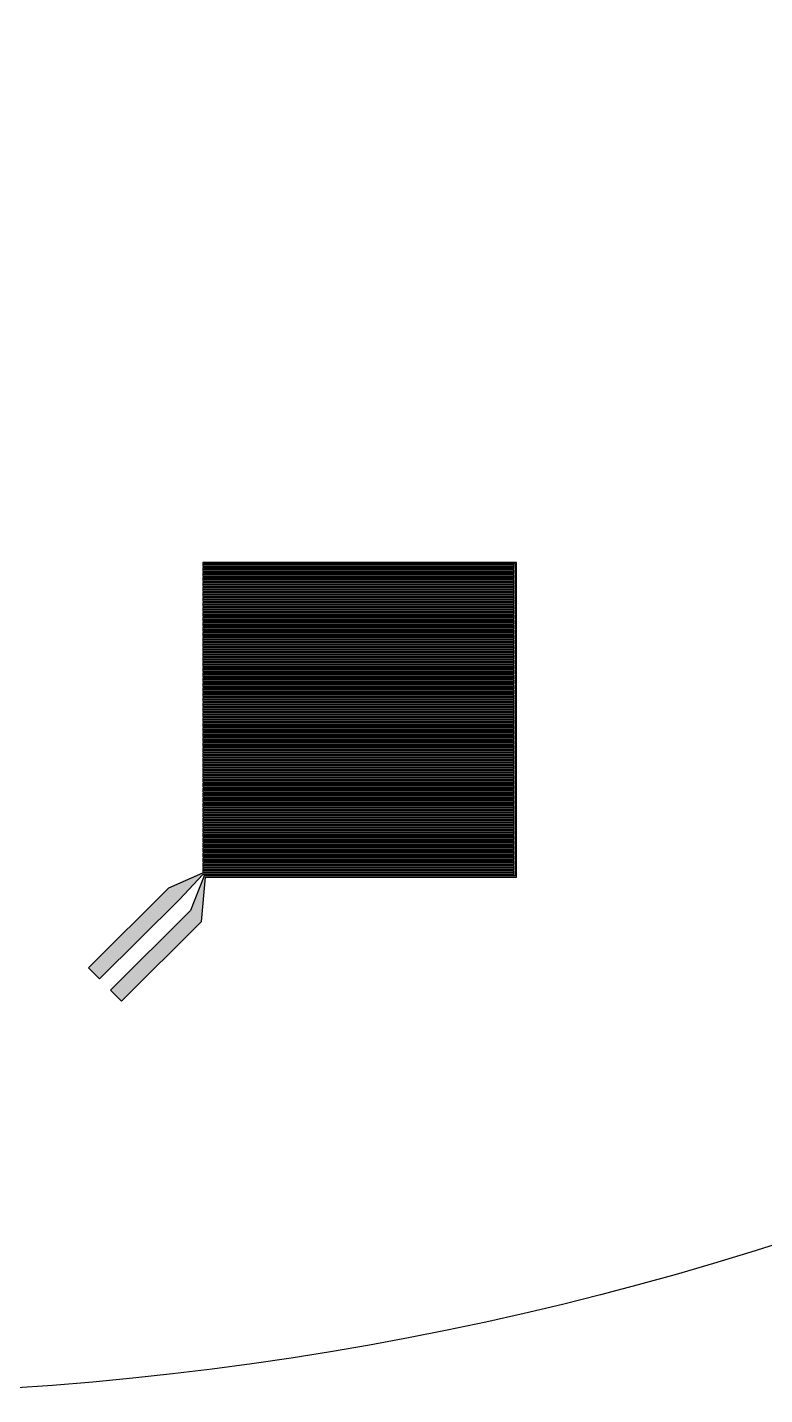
# Model space of a CAD drawing. Header units: millimetres. Extents: x 2668 to 2894, y 1564 to 1665.
# Drawn here: x 2722.13 to 2733.89, y 1563.73 to 1585.54 of the extents above; entities that cross this region are included whole.
import ezdxf

# ---------------------------------------------------------------- set-up
doc = ezdxf.new("R2010")
doc.units = ezdxf.units.MM

msp = doc.modelspace()

# ---------------------------------------------------------------- hatches: boundary and pattern name
h = msp.add_hatch(color=0)
h.dxf.hatch_style = 1
h.paths.add_polyline_path([(2724.931, 1572.023), (2724.951, 1572.023), (2724.971, 1572.023), (2729.891, 1572.023), (2729.891, 1572.083), (2724.971, 1572.083), (2724.951, 1572.083), (2724.951, 1572.103), (2724.971, 1572.103), (2729.891, 1572.103), (2729.891, 1572.163), (2724.971, 1572.163), (2724.951, 1572.163), (2724.951, 1572.183), (2724.971, 1572.183), (2729.891, 1572.183), (2729.891, 1572.243), (2724.971, 1572.243), (2724.951, 1572.243), (2724.951, 1572.263), (2724.971, 1572.263), (2729.891, 1572.263), (2729.891, 1572.323), (2724.971, 1572.323), (2724.951, 1572.323), (2724.951, 1572.343), (2724.971, 1572.343), (2729.891, 1572.343), (2729.891, 1572.403), (2724.971, 1572.403), (2724.951, 1572.403), (2724.951, 1572.423), (2724.971, 1572.423), (2729.891, 1572.423), (2729.891, 1572.483), (2724.971, 1572.483), (2724.951, 1572.483), (2724.951, 1572.503), (2724.971, 1572.503), (2729.891, 1572.503), (2729.891, 1572.563), (2724.971, 1572.563), (2724.951, 1572.563), (2724.951, 1572.583), (2724.971, 1572.583), (2729.891, 1572.583), (2729.891, 1572.643), (2724.971, 1572.643), (2724.951, 1572.643), (2724.951, 1572.663), (2724.971, 1572.663), (2729.891, 1572.663), (2729.891, 1572.723), (2724.971, 1572.723), (2724.951, 1572.723), (2724.951, 1572.743), (2724.971, 1572.743), (2729.891, 1572.743), (2729.891, 1572.803), (2724.971, 1572.803), (2724.951, 1572.803), (2724.951, 1572.823), (2724.971, 1572.823), (2729.891, 1572.823), (2729.891, 1572.883), (2724.971, 1572.883), (2724.951, 1572.883), (2724.951, 1572.903), (2724.971, 1572.903), (2729.891, 1572.903), (2729.891, 1572.963), (2724.971, 1572.963), (2724.951, 1572.963), (2724.951, 1572.983), (2724.971, 1572.983), (2729.891, 1572.983), (2729.891, 1573.043), (2724.971, 1573.043), (2724.951, 1573.043), (2724.951, 1573.063), (2724.971, 1573.063), (2729.891, 1573.063), (2729.891, 1573.123), (2724.971, 1573.123), (2724.951, 1573.123), (2724.951, 1573.143), (2724.971, 1573.143), (2729.891, 1573.143), (2729.891, 1573.203), (2724.971, 1573.203), (2724.951, 1573.203), (2724.951, 1573.223), (2724.971, 1573.223), (2729.891, 1573.223), (2729.891, 1573.283), (2724.971, 1573.283), (2724.951, 1573.283), (2724.951, 1573.303), (2724.971, 1573.303), (2729.891, 1573.303), (2729.891, 1573.363), (2724.971, 1573.363), (2724.951, 1573.363), (2724.951, 1573.383), (2724.971, 1573.383), (2729.891, 1573.383), (2729.891, 1573.443), (2724.971, 1573.443), (2724.951, 1573.443), (2724.951, 1573.463), (2724.971, 1573.463), (2729.891, 1573.463), (2729.891, 1573.523), (2724.971, 1573.523), (2724.951, 1573.523), (2724.951, 1573.543), (2724.971, 1573.543), (2729.891, 1573.543), (2729.891, 1573.603), (2724.971, 1573.603), (2724.951, 1573.603), (2724.951, 1573.623), (2724.971, 1573.623), (2729.891, 1573.623), (2729.891, 1573.683), (2724.971, 1573.683), (2724.951, 1573.683), (2724.951, 1573.703), (2724.971, 1573.703), (2729.891, 1573.703), (2729.891, 1573.763), (2724.971, 1573.763), (2724.951, 1573.763), (2724.951, 1573.783), (2724.971, 1573.783), (2729.891, 1573.783), (2729.891, 1573.843), (2724.971, 1573.843), (2724.951, 1573.843), (2724.951, 1573.863), (2724.971, 1573.863), (2729.891, 1573.863), (2729.891, 1573.923), (2724.971, 1573.923), (2724.951, 1573.923), (2724.951, 1573.943), (2724.971, 1573.943), (2729.891, 1573.943), (2729.891, 1574.003), (2724.971, 1574.003), (2724.951, 1574.003), (2724.951, 1574.023), (2724.971, 1574.023), (2729.891, 1574.023), (2729.891, 1574.083), (2724.971, 1574.083), (2724.951, 1574.083), (2724.951, 1574.103), (2724.971, 1574.103), (2729.891, 1574.103), (2729.891, 1574.163), (2724.971, 1574.163), (2724.951, 1574.163), (2724.951, 1574.183), (2724.971, 1574.183), (2729.891, 1574.183), (2729.891, 1574.243), (2724.971, 1574.243), (2724.951, 1574.243), (2724.951, 1574.263), (2724.971, 1574.263), (2729.891, 1574.263), (2729.891, 1574.323), (2724.971, 1574.323), (2724.951, 1574.323), (2724.951, 1574.343), (2724.971, 1574.343), (2729.891, 1574.343), (2729.891, 1574.403), (2724.971, 1574.403), (2724.951, 1574.403), (2724.951, 1574.423), (2724.971, 1574.423), (2729.891, 1574.423), (2729.891, 1574.483), (2724.971, 1574.483), (2724.951, 1574.483), (2724.951, 1574.503), (2724.971, 1574.503), (2729.891, 1574.503), (2729.891, 1574.563), (2724.971, 1574.563), (2724.951, 1574.563), (2724.951, 1574.583), (2724.971, 1574.583), (2729.891, 1574.583), (2729.891, 1574.643), (2724.971, 1574.643), (2724.951, 1574.643), (2724.951, 1574.663), (2724.971, 1574.663), (2729.891, 1574.663), (2729.891, 1574.723), (2724.971, 1574.723), (2724.951, 1574.723), (2724.951, 1574.743), (2724.971, 1574.743), (2729.891, 1574.743), (2729.891, 1574.803), (2724.971, 1574.803), (2724.951, 1574.803), (2724.951, 1574.823), (2724.971, 1574.823), (2729.891, 1574.823), (2729.891, 1574.883), (2724.971, 1574.883), (2724.951, 1574.883), (2724.951, 1574.903), (2724.971, 1574.903), (2729.891, 1574.903), (2729.891, 1574.963), (2724.971, 1574.963), (2724.951, 1574.963), (2724.951, 1574.983), (2724.971, 1574.983), (2729.891, 1574.983), (2729.891, 1575.043), (2724.971, 1575.043), (2724.951, 1575.043), (2724.951, 1575.063), (2724.971, 1575.063), (2729.891, 1575.063), (2729.891, 1575.123), (2724.971, 1575.123), (2724.951, 1575.123), (2724.951, 1575.143), (2724.971, 1575.143), (2729.891, 1575.143), (2729.891, 1575.203), (2724.971, 1575.203), (2724.951, 1575.203), (2724.951, 1575.223), (2724.971, 1575.223), (2729.891, 1575.223), (2729.891, 1575.283), (2724.971, 1575.283), (2724.951, 1575.283), (2724.951, 1575.303), (2724.971, 1575.303), (2729.891, 1575.303), (2729.891, 1575.363), (2724.971, 1575.363), (2724.951, 1575.363), (2724.951, 1575.383), (2724.971, 1575.383), (2729.891, 1575.383), (2729.891, 1575.443), (2724.971, 1575.443), (2724.951, 1575.443), (2724.951, 1575.463), (2724.971, 1575.463), (2729.891, 1575.463), (2729.891, 1575.523), (2724.971, 1575.523), (2724.951, 1575.523), (2724.951, 1575.543), (2724.971, 1575.543), (2729.891, 1575.543), (2729.891, 1575.603), (2724.971, 1575.603), (2724.951, 1575.603), (2724.951, 1575.623), (2724.971, 1575.623), (2729.891, 1575.623), (2729.891, 1575.683), (2724.971, 1575.683), (2724.951, 1575.683), (2724.951, 1575.703), (2724.971, 1575.703), (2729.891, 1575.703), (2729.891, 1575.763), (2724.971, 1575.763), (2724.951, 1575.763), (2724.951, 1575.783), (2724.971, 1575.783), (2729.891, 1575.783), (2729.891, 1575.843), (2724.971, 1575.843), (2724.951, 1575.843), (2724.951, 1575.863), (2724.971, 1575.863), (2729.891, 1575.863), (2729.891, 1575.923), (2724.971, 1575.923), (2724.951, 1575.923), (2724.951, 1575.943), (2724.971, 1575.943), (2729.891, 1575.943), (2729.891, 1576.003), (2724.971, 1576.003), (2724.951, 1576.003), (2724.951, 1576.023), (2724.971, 1576.023), (2729.891, 1576.023), (2729.891, 1576.083), (2724.971, 1576.083), (2724.951, 1576.083), (2724.951, 1576.103), (2724.971, 1576.103), (2729.891, 1576.103), (2729.891, 1576.163), (2724.971, 1576.163), (2724.951, 1576.163), (2724.951, 1576.183), (2724.971, 1576.183), (2729.891, 1576.183), (2729.891, 1576.243), (2724.971, 1576.243), (2724.951, 1576.243), (2724.951, 1576.263), (2724.971, 1576.263), (2729.891, 1576.263), (2729.891, 1576.323), (2724.971, 1576.323), (2724.951, 1576.323), (2724.951, 1576.343), (2724.971, 1576.343), (2729.891, 1576.343), (2729.891, 1576.403), (2724.971, 1576.403), (2724.951, 1576.403), (2724.951, 1576.423), (2724.971, 1576.423), (2729.891, 1576.423), (2729.891, 1576.483), (2724.971, 1576.483), (2724.951, 1576.483), (2724.951, 1576.503), (2724.971, 1576.503), (2729.891, 1576.503), (2729.891, 1576.563), (2724.971, 1576.563), (2724.951, 1576.563), (2724.951, 1576.583), (2724.971, 1576.583), (2729.891, 1576.583), (2729.891, 1576.643), (2724.971, 1576.643), (2724.951, 1576.643), (2724.951, 1576.663), (2724.971, 1576.663), (2729.891, 1576.663), (2729.891, 1576.723), (2724.971, 1576.723), (2724.951, 1576.723), (2724.951, 1576.743), (2724.971, 1576.743), (2729.891, 1576.743), (2729.891, 1576.803), (2724.971, 1576.803), (2724.951, 1576.803), (2724.951, 1576.823), (2724.971, 1576.823), (2729.891, 1576.823), (2729.891, 1576.883), (2724.971, 1576.883), (2724.951, 1576.883), (2724.951, 1576.903), (2724.971, 1576.903), (2729.891, 1576.903), (2729.891, 1576.963), (2724.971, 1576.963), (2724.951, 1576.963), (2724.951, 1576.983), (2729.911, 1576.983), (2729.911, 1572.003), (2724.954, 1572.003), (2724.735, 1571.45), (2723.458, 1570.181), (2723.635, 1570.004), (2724.911, 1571.273), (2724.972, 1571.983), (2729.931, 1571.983), (2729.931, 1577.003), (2724.931, 1577.003), (2724.931, 1576.943), (2724.951, 1576.943), (2729.871, 1576.943), (2729.871, 1576.923), (2724.951, 1576.923), (2724.931, 1576.923), (2724.931, 1576.863), (2724.951, 1576.863), (2729.871, 1576.863), (2729.871, 1576.843), (2724.951, 1576.843), (2724.931, 1576.843), (2724.931, 1576.783), (2724.951, 1576.783), (2729.871, 1576.783), (2729.871, 1576.763), (2724.951, 1576.763), (2724.931, 1576.763), (2724.931, 1576.703), (2724.951, 1576.703), (2729.871, 1576.703), (2729.871, 1576.683), (2724.951, 1576.683), (2724.931, 1576.683), (2724.931, 1576.623), (2724.951, 1576.623), (2729.871, 1576.623), (2729.871, 1576.603), (2724.951, 1576.603), (2724.931, 1576.603), (2724.931, 1576.543), (2724.951, 1576.543), (2729.871, 1576.543), (2729.871, 1576.523), (2724.951, 1576.523), (2724.931, 1576.523), (2724.931, 1576.463), (2724.951, 1576.463), (2729.871, 1576.463), (2729.871, 1576.443), (2724.951, 1576.443), (2724.931, 1576.443), (2724.931, 1576.383), (2724.951, 1576.383), (2729.871, 1576.383), (2729.871, 1576.363), (2724.951, 1576.363), (2724.931, 1576.363), (2724.931, 1576.303), (2724.951, 1576.303), (2729.871, 1576.303), (2729.871, 1576.283), (2724.951, 1576.283), (2724.931, 1576.283), (2724.931, 1576.223), (2724.951, 1576.223), (2729.871, 1576.223), (2729.871, 1576.203), (2724.951, 1576.203), (2724.931, 1576.203), (2724.931, 1576.143), (2724.951, 1576.143), (2729.871, 1576.143), (2729.871, 1576.123), (2724.951, 1576.123), (2724.931, 1576.123), (2724.931, 1576.063), (2724.951, 1576.063), (2729.871, 1576.063), (2729.871, 1576.043), (2724.951, 1576.043), (2724.931, 1576.043), (2724.931, 1575.983), (2724.951, 1575.983), (2729.871, 1575.983), (2729.871, 1575.963), (2724.951, 1575.963), (2724.931, 1575.963), (2724.931, 1575.903), (2724.951, 1575.903), (2729.871, 1575.903), (2729.871, 1575.883), (2724.951, 1575.883), (2724.931, 1575.883), (2724.931, 1575.823), (2724.951, 1575.823), (2729.871, 1575.823), (2729.871, 1575.803), (2724.951, 1575.803), (2724.931, 1575.803), (2724.931, 1575.743), (2724.951, 1575.743), (2729.871, 1575.743), (2729.871, 1575.723), (2724.951, 1575.723), (2724.931, 1575.723), (2724.931, 1575.663), (2724.951, 1575.663), (2729.871, 1575.663), (2729.871, 1575.643), (2724.951, 1575.643), (2724.931, 1575.643), (2724.931, 1575.583), (2724.951, 1575.583), (2729.871, 1575.583), (2729.871, 1575.563), (2724.951, 1575.563), (2724.931, 1575.563), (2724.931, 1575.503), (2724.951, 1575.503), (2729.871, 1575.503), (2729.871, 1575.483), (2724.951, 1575.483), (2724.931, 1575.483), (2724.931, 1575.423), (2724.951, 1575.423), (2729.871, 1575.423), (2729.871, 1575.403), (2724.951, 1575.403), (2724.931, 1575.403), (2724.931, 1575.343), (2724.951, 1575.343), (2729.871, 1575.343), (2729.871, 1575.323), (2724.951, 1575.323), (2724.931, 1575.323), (2724.931, 1575.263), (2724.951, 1575.263), (2729.871, 1575.263), (2729.871, 1575.243), (2724.951, 1575.243), (2724.931, 1575.243), (2724.931, 1575.183), (2724.951, 1575.183), (2729.871, 1575.183), (2729.871, 1575.163), (2724.951, 1575.163), (2724.931, 1575.163), (2724.931, 1575.103), (2724.951, 1575.103), (2729.871, 1575.103), (2729.871, 1575.083), (2724.951, 1575.083), (2724.931, 1575.083), (2724.931, 1575.023), (2724.951, 1575.023), (2729.871, 1575.023), (2729.871, 1575.003), (2724.951, 1575.003), (2724.931, 1575.003), (2724.931, 1574.943), (2724.951, 1574.943), (2729.871, 1574.943), (2729.871, 1574.923), (2724.951, 1574.923), (2724.931, 1574.923), (2724.931, 1574.863), (2724.951, 1574.863), (2729.871, 1574.863), (2729.871, 1574.843), (2724.951, 1574.843), (2724.931, 1574.843), (2724.931, 1574.783), (2724.951, 1574.783), (2729.871, 1574.783), (2729.871, 1574.763), (2724.951, 1574.763), (2724.931, 1574.763), (2724.931, 1574.703), (2724.951, 1574.703), (2729.871, 1574.703), (2729.871, 1574.683), (2724.951, 1574.683), (2724.931, 1574.683), (2724.931, 1574.623), (2724.951, 1574.623), (2729.871, 1574.623), (2729.871, 1574.603), (2724.951, 1574.603), (2724.931, 1574.603), (2724.931, 1574.543), (2724.951, 1574.543), (2729.871, 1574.543), (2729.871, 1574.523), (2724.951, 1574.523), (2724.931, 1574.523), (2724.931, 1574.463), (2724.951, 1574.463), (2729.871, 1574.463), (2729.871, 1574.443), (2724.951, 1574.443), (2724.931, 1574.443), (2724.931, 1574.383), (2724.951, 1574.383), (2729.871, 1574.383), (2729.871, 1574.363), (2724.951, 1574.363), (2724.931, 1574.363), (2724.931, 1574.303), (2724.951, 1574.303), (2729.871, 1574.303), (2729.871, 1574.283), (2724.951, 1574.283), (2724.931, 1574.283), (2724.931, 1574.223), (2724.951, 1574.223), (2729.871, 1574.223), (2729.871, 1574.203), (2724.951, 1574.203), (2724.931, 1574.203), (2724.931, 1574.143), (2724.951, 1574.143), (2729.871, 1574.143), (2729.871, 1574.123), (2724.951, 1574.123), (2724.931, 1574.123), (2724.931, 1574.063), (2724.951, 1574.063), (2729.871, 1574.063), (2729.871, 1574.043), (2724.951, 1574.043), (2724.931, 1574.043), (2724.931, 1573.983), (2724.951, 1573.983), (2729.871, 1573.983), (2729.871, 1573.963), (2724.951, 1573.963), (2724.931, 1573.963), (2724.931, 1573.903), (2724.951, 1573.903), (2729.871, 1573.903), (2729.871, 1573.883), (2724.951, 1573.883), (2724.931, 1573.883), (2724.931, 1573.823), (2724.951, 1573.823), (2729.871, 1573.823), (2729.871, 1573.803), (2724.951, 1573.803), (2724.931, 1573.803), (2724.931, 1573.743), (2724.951, 1573.743), (2729.871, 1573.743), (2729.871, 1573.723), (2724.951, 1573.723), (2724.931, 1573.723), (2724.931, 1573.663), (2724.951, 1573.663), (2729.871, 1573.663), (2729.871, 1573.643), (2724.951, 1573.643), (2724.931, 1573.643), (2724.931, 1573.583), (2724.951, 1573.583), (2729.871, 1573.583), (2729.871, 1573.563), (2724.951, 1573.563), (2724.931, 1573.563), (2724.931, 1573.503), (2724.951, 1573.503), (2729.871, 1573.503), (2729.871, 1573.483), (2724.951, 1573.483), (2724.931, 1573.483), (2724.931, 1573.423), (2724.951, 1573.423), (2729.871, 1573.423), (2729.871, 1573.403), (2724.951, 1573.403), (2724.931, 1573.403), (2724.931, 1573.343), (2724.951, 1573.343), (2729.871, 1573.343), (2729.871, 1573.323), (2724.951, 1573.323), (2724.931, 1573.323), (2724.931, 1573.263), (2724.951, 1573.263), (2729.871, 1573.263), (2729.871, 1573.243), (2724.951, 1573.243), (2724.931, 1573.243), (2724.931, 1573.183), (2724.951, 1573.183), (2729.871, 1573.183), (2729.871, 1573.163), (2724.951, 1573.163), (2724.931, 1573.163), (2724.931, 1573.103), (2724.951, 1573.103), (2729.871, 1573.103), (2729.871, 1573.083), (2724.951, 1573.083), (2724.931, 1573.083), (2724.931, 1573.023), (2724.951, 1573.023), (2729.871, 1573.023), (2729.871, 1573.003), (2724.951, 1573.003), (2724.931, 1573.003), (2724.931, 1572.943), (2724.951, 1572.943), (2729.871, 1572.943), (2729.871, 1572.923), (2724.951, 1572.923), (2724.931, 1572.923), (2724.931, 1572.863), (2724.951, 1572.863), (2729.871, 1572.863), (2729.871, 1572.843), (2724.951, 1572.843), (2724.931, 1572.843), (2724.931, 1572.783), (2724.951, 1572.783), (2729.871, 1572.783), (2729.871, 1572.763), (2724.951, 1572.763), (2724.931, 1572.763), (2724.931, 1572.703), (2724.951, 1572.703), (2729.871, 1572.703), (2729.871, 1572.683), (2724.951, 1572.683), (2724.931, 1572.683), (2724.931, 1572.623), (2724.951, 1572.623), (2729.871, 1572.623), (2729.871, 1572.603), (2724.951, 1572.603), (2724.931, 1572.603), (2724.931, 1572.543), (2724.951, 1572.543), (2729.871, 1572.543), (2729.871, 1572.523), (2724.951, 1572.523), (2724.931, 1572.523), (2724.931, 1572.463), (2724.951, 1572.463), (2729.871, 1572.463), (2729.871, 1572.443), (2724.951, 1572.443), (2724.931, 1572.443), (2724.931, 1572.383), (2724.951, 1572.383), (2729.871, 1572.383), (2729.871, 1572.363), (2724.951, 1572.363), (2724.931, 1572.363), (2724.931, 1572.303), (2724.951, 1572.303), (2729.871, 1572.303), (2729.871, 1572.283), (2724.951, 1572.283), (2724.931, 1572.283), (2724.931, 1572.223), (2724.951, 1572.223), (2729.871, 1572.223), (2729.871, 1572.203), (2724.951, 1572.203), (2724.931, 1572.203), (2724.931, 1572.143), (2724.951, 1572.143), (2729.871, 1572.143), (2729.871, 1572.123), (2724.951, 1572.123), (2724.931, 1572.123), (2724.931, 1572.063), (2724.951, 1572.063), (2729.871, 1572.063), (2729.871, 1572.043), (2724.951, 1572.043), (2724.925, 1572.043), (2724.382, 1571.805), (2723.106, 1570.536), (2723.282, 1570.359), (2724.559, 1571.627)])

# ---------------------------------------------------------------- linework, layer by layer
msp.add_lwpolyline([(2729.891, 1572.083), (2724.971, 1572.083), (2724.951, 1572.083), (2724.951, 1572.103), (2724.971, 1572.103), (2729.891, 1572.103), (2729.891, 1572.163), (2724.971, 1572.163), (2724.951, 1572.163), (2724.951, 1572.183), (2724.971, 1572.183), (2729.891, 1572.183), (2729.891, 1572.243), (2724.971, 1572.243), (2724.951, 1572.243), (2724.951, 1572.263), (2724.971, 1572.263), (2729.891, 1572.263), (2729.891, 1572.323), (2724.971, 1572.323), (2724.951, 1572.323), (2724.951, 1572.343), (2724.971, 1572.343), (2729.891, 1572.343), (2729.891, 1572.403), (2724.971, 1572.403), (2724.951, 1572.403), (2724.951, 1572.423), (2724.971, 1572.423), (2729.891, 1572.423), (2729.891, 1572.483), (2724.971, 1572.483), (2724.951, 1572.483), (2724.951, 1572.503), (2724.971, 1572.503), (2729.891, 1572.503), (2729.891, 1572.563), (2724.971, 1572.563), (2724.951, 1572.563), (2724.951, 1572.583), (2724.971, 1572.583), (2729.891, 1572.583), (2729.891, 1572.643), (2724.971, 1572.643), (2724.951, 1572.643), (2724.951, 1572.663), (2724.971, 1572.663), (2729.891, 1572.663), (2729.891, 1572.723), (2724.971, 1572.723), (2724.951, 1572.723), (2724.951, 1572.743), (2724.971, 1572.743), (2729.891, 1572.743), (2729.891, 1572.803), (2724.971, 1572.803), (2724.951, 1572.803), (2724.951, 1572.823), (2724.971, 1572.823), (2729.891, 1572.823), (2729.891, 1572.883), (2724.971, 1572.883), (2724.951, 1572.883), (2724.951, 1572.903), (2724.971, 1572.903), (2729.891, 1572.903), (2729.891, 1572.963), (2724.971, 1572.963), (2724.951, 1572.963), (2724.951, 1572.983), (2724.971, 1572.983), (2729.891, 1572.983), (2729.891, 1573.043), (2724.971, 1573.043), (2724.951, 1573.043), (2724.951, 1573.063), (2724.971, 1573.063), (2729.891, 1573.063), (2729.891, 1573.123), (2724.971, 1573.123), (2724.951, 1573.123), (2724.951, 1573.143), (2724.971, 1573.143), (2729.891, 1573.143), (2729.891, 1573.203), (2724.971, 1573.203), (2724.951, 1573.203), (2724.951, 1573.223), (2724.971, 1573.223), (2729.891, 1573.223), (2729.891, 1573.283), (2724.971, 1573.283), (2724.951, 1573.283), (2724.951, 1573.303), (2724.971, 1573.303), (2729.891, 1573.303), (2729.891, 1573.363), (2724.971, 1573.363), (2724.951, 1573.363), (2724.951, 1573.383), (2724.971, 1573.383), (2729.891, 1573.383), (2729.891, 1573.443), (2724.971, 1573.443), (2724.951, 1573.443), (2724.951, 1573.463), (2724.971, 1573.463), (2729.891, 1573.463), (2729.891, 1573.523), (2724.971, 1573.523), (2724.951, 1573.523), (2724.951, 1573.543), (2724.971, 1573.543), (2729.891, 1573.543), (2729.891, 1573.603), (2724.971, 1573.603), (2724.951, 1573.603), (2724.951, 1573.623), (2724.971, 1573.623), (2729.891, 1573.623), (2729.891, 1573.683), (2724.971, 1573.683), (2724.951, 1573.683), (2724.951, 1573.703), (2724.971, 1573.703), (2729.891, 1573.703), (2729.891, 1573.763), (2724.971, 1573.763), (2724.951, 1573.763), (2724.951, 1573.783), (2724.971, 1573.783), (2729.891, 1573.783), (2729.891, 1573.843), (2724.971, 1573.843), (2724.951, 1573.843), (2724.951, 1573.863), (2724.971, 1573.863), (2729.891, 1573.863), (2729.891, 1573.923), (2724.971, 1573.923), (2724.951, 1573.923), (2724.951, 1573.943), (2724.971, 1573.943), (2729.891, 1573.943), (2729.891, 1574.003), (2724.971, 1574.003), (2724.951, 1574.003), (2724.951, 1574.023), (2724.971, 1574.023), (2729.891, 1574.023), (2729.891, 1574.083), (2724.971, 1574.083), (2724.951, 1574.083), (2724.951, 1574.103), (2724.971, 1574.103), (2729.891, 1574.103), (2729.891, 1574.163), (2724.971, 1574.163), (2724.951, 1574.163), (2724.951, 1574.183), (2724.971, 1574.183), (2729.891, 1574.183), (2729.891, 1574.243), (2724.971, 1574.243), (2724.951, 1574.243), (2724.951, 1574.263), (2724.971, 1574.263), (2729.891, 1574.263), (2729.891, 1574.323), (2724.971, 1574.323), (2724.951, 1574.323), (2724.951, 1574.343), (2724.971, 1574.343), (2729.891, 1574.343), (2729.891, 1574.403), (2724.971, 1574.403), (2724.951, 1574.403), (2724.951, 1574.423), (2724.971, 1574.423), (2729.891, 1574.423), (2729.891, 1574.483), (2724.971, 1574.483), (2724.951, 1574.483), (2724.951, 1574.503), (2724.971, 1574.503), (2729.891, 1574.503), (2729.891, 1574.563), (2724.971, 1574.563), (2724.951, 1574.563), (2724.951, 1574.583), (2724.971, 1574.583), (2729.891, 1574.583), (2729.891, 1574.643), (2724.971, 1574.643), (2724.951, 1574.643), (2724.951, 1574.663), (2724.971, 1574.663), (2729.891, 1574.663), (2729.891, 1574.723), (2724.971, 1574.723), (2724.951, 1574.723), (2724.951, 1574.743), (2724.971, 1574.743), (2729.891, 1574.743), (2729.891, 1574.803), (2724.971, 1574.803), (2724.951, 1574.803), (2724.951, 1574.823), (2724.971, 1574.823), (2729.891, 1574.823), (2729.891, 1574.883), (2724.971, 1574.883), (2724.951, 1574.883), (2724.951, 1574.903), (2724.971, 1574.903), (2729.891, 1574.903), (2729.891, 1574.963), (2724.971, 1574.963), (2724.951, 1574.963), (2724.951, 1574.983), (2724.971, 1574.983), (2729.891, 1574.983), (2729.891, 1575.043), (2724.971, 1575.043), (2724.951, 1575.043), (2724.951, 1575.063), (2724.971, 1575.063), (2729.891, 1575.063), (2729.891, 1575.123), (2724.971, 1575.123), (2724.951, 1575.123), (2724.951, 1575.143), (2724.971, 1575.143), (2729.891, 1575.143), (2729.891, 1575.203), (2724.971, 1575.203), (2724.951, 1575.203), (2724.951, 1575.223), (2724.971, 1575.223), (2729.891, 1575.223), (2729.891, 1575.283), (2724.971, 1575.283), (2724.951, 1575.283), (2724.951, 1575.303), (2724.971, 1575.303), (2729.891, 1575.303), (2729.891, 1575.363), (2724.971, 1575.363), (2724.951, 1575.363), (2724.951, 1575.383), (2724.971, 1575.383), (2729.891, 1575.383), (2729.891, 1575.443), (2724.971, 1575.443), (2724.951, 1575.443), (2724.951, 1575.463), (2724.971, 1575.463), (2729.891, 1575.463), (2729.891, 1575.523), (2724.971, 1575.523), (2724.951, 1575.523), (2724.951, 1575.543), (2724.971, 1575.543), (2729.891, 1575.543), (2729.891, 1575.603), (2724.971, 1575.603), (2724.951, 1575.603), (2724.951, 1575.623), (2724.971, 1575.623), (2729.891, 1575.623), (2729.891, 1575.683), (2724.971, 1575.683), (2724.951, 1575.683), (2724.951, 1575.703), (2724.971, 1575.703), (2729.891, 1575.703), (2729.891, 1575.763), (2724.971, 1575.763), (2724.951, 1575.763), (2724.951, 1575.783), (2724.971, 1575.783), (2729.891, 1575.783), (2729.891, 1575.843), (2724.971, 1575.843), (2724.951, 1575.843), (2724.951, 1575.863), (2724.971, 1575.863), (2729.891, 1575.863), (2729.891, 1575.923), (2724.971, 1575.923), (2724.951, 1575.923), (2724.951, 1575.943), (2724.971, 1575.943), (2729.891, 1575.943), (2729.891, 1576.003), (2724.971, 1576.003), (2724.951, 1576.003), (2724.951, 1576.023), (2724.971, 1576.023), (2729.891, 1576.023), (2729.891, 1576.083), (2724.971, 1576.083), (2724.951, 1576.083), (2724.951, 1576.103), (2724.971, 1576.103), (2729.891, 1576.103), (2729.891, 1576.163), (2724.971, 1576.163), (2724.951, 1576.163), (2724.951, 1576.183), (2724.971, 1576.183), (2729.891, 1576.183), (2729.891, 1576.243), (2724.971, 1576.243), (2724.951, 1576.243), (2724.951, 1576.263), (2724.971, 1576.263), (2729.891, 1576.263), (2729.891, 1576.323), (2724.971, 1576.323), (2724.951, 1576.323), (2724.951, 1576.343), (2724.971, 1576.343), (2729.891, 1576.343), (2729.891, 1576.403), (2724.971, 1576.403), (2724.951, 1576.403), (2724.951, 1576.423), (2724.971, 1576.423), (2729.891, 1576.423), (2729.891, 1576.483), (2724.971, 1576.483), (2724.951, 1576.483), (2724.951, 1576.503), (2724.971, 1576.503), (2729.891, 1576.503), (2729.891, 1576.563), (2724.971, 1576.563), (2724.951, 1576.563), (2724.951, 1576.583), (2724.971, 1576.583), (2729.891, 1576.583), (2729.891, 1576.643), (2724.971, 1576.643), (2724.951, 1576.643), (2724.951, 1576.663), (2724.971, 1576.663), (2729.891, 1576.663), (2729.891, 1576.723), (2724.971, 1576.723), (2724.951, 1576.723), (2724.951, 1576.743), (2724.971, 1576.743), (2729.891, 1576.743), (2729.891, 1576.803), (2724.971, 1576.803), (2724.951, 1576.803), (2724.951, 1576.823), (2724.971, 1576.823), (2729.891, 1576.823), (2729.891, 1576.883), (2724.971, 1576.883), (2724.951, 1576.883), (2724.951, 1576.903), (2724.971, 1576.903), (2729.891, 1576.903), (2729.891, 1576.963), (2724.971, 1576.963), (2724.951, 1576.963), (2724.951, 1576.983), (2729.911, 1576.983), (2729.911, 1572.003), (2724.954, 1572.003), (2724.735, 1571.45), (2723.458, 1570.181), (2723.635, 1570.004), (2724.911, 1571.273), (2724.972, 1571.983), (2729.931, 1571.983), (2729.931, 1577.003), (2724.931, 1577.003), (2724.931, 1576.943), (2724.951, 1576.943), (2729.871, 1576.943), (2729.871, 1576.923), (2724.951, 1576.923), (2724.931, 1576.923), (2724.931, 1576.863), (2724.951, 1576.863), (2729.871, 1576.863), (2729.871, 1576.843), (2724.951, 1576.843), (2724.931, 1576.843), (2724.931, 1576.783), (2724.951, 1576.783), (2729.871, 1576.783), (2729.871, 1576.763), (2724.951, 1576.763), (2724.931, 1576.763), (2724.931, 1576.703), (2724.951, 1576.703), (2729.871, 1576.703), (2729.871, 1576.683), (2724.951, 1576.683), (2724.931, 1576.683), (2724.931, 1576.623), (2724.951, 1576.623), (2729.871, 1576.623), (2729.871, 1576.603), (2724.951, 1576.603), (2724.931, 1576.603), (2724.931, 1576.543), (2724.951, 1576.543), (2729.871, 1576.543), (2729.871, 1576.523), (2724.951, 1576.523), (2724.931, 1576.523), (2724.931, 1576.463), (2724.951, 1576.463), (2729.871, 1576.463), (2729.871, 1576.443), (2724.951, 1576.443), (2724.931, 1576.443), (2724.931, 1576.383), (2724.951, 1576.383), (2729.871, 1576.383), (2729.871, 1576.363), (2724.951, 1576.363), (2724.931, 1576.363), (2724.931, 1576.303), (2724.951, 1576.303), (2729.871, 1576.303), (2729.871, 1576.283), (2724.951, 1576.283), (2724.931, 1576.283), (2724.931, 1576.223), (2724.951, 1576.223), (2729.871, 1576.223), (2729.871, 1576.203), (2724.951, 1576.203), (2724.931, 1576.203), (2724.931, 1576.143), (2724.951, 1576.143), (2729.871, 1576.143), (2729.871, 1576.123), (2724.951, 1576.123), (2724.931, 1576.123), (2724.931, 1576.063), (2724.951, 1576.063), (2729.871, 1576.063), (2729.871, 1576.043), (2724.951, 1576.043), (2724.931, 1576.043), (2724.931, 1575.983), (2724.951, 1575.983), (2729.871, 1575.983), (2729.871, 1575.963), (2724.951, 1575.963), (2724.931, 1575.963), (2724.931, 1575.903), (2724.951, 1575.903), (2729.871, 1575.903), (2729.871, 1575.883), (2724.951, 1575.883), (2724.931, 1575.883), (2724.931, 1575.823), (2724.951, 1575.823), (2729.871, 1575.823), (2729.871, 1575.803), (2724.951, 1575.803), (2724.931, 1575.803), (2724.931, 1575.743), (2724.951, 1575.743), (2729.871, 1575.743), (2729.871, 1575.723), (2724.951, 1575.723), (2724.931, 1575.723), (2724.931, 1575.663), (2724.951, 1575.663), (2729.871, 1575.663), (2729.871, 1575.643), (2724.951, 1575.643), (2724.931, 1575.643), (2724.931, 1575.583), (2724.951, 1575.583), (2729.871, 1575.583), (2729.871, 1575.563), (2724.951, 1575.563), (2724.931, 1575.563), (2724.931, 1575.503), (2724.951, 1575.503), (2729.871, 1575.503), (2729.871, 1575.483), (2724.951, 1575.483), (2724.931, 1575.483), (2724.931, 1575.423), (2724.951, 1575.423), (2729.871, 1575.423), (2729.871, 1575.403), (2724.951, 1575.403), (2724.931, 1575.403), (2724.931, 1575.343), (2724.951, 1575.343), (2729.871, 1575.343), (2729.871, 1575.323), (2724.951, 1575.323), (2724.931, 1575.323), (2724.931, 1575.263), (2724.951, 1575.263), (2729.871, 1575.263), (2729.871, 1575.243), (2724.951, 1575.243), (2724.931, 1575.243), (2724.931, 1575.183), (2724.951, 1575.183), (2729.871, 1575.183), (2729.871, 1575.163), (2724.951, 1575.163), (2724.931, 1575.163), (2724.931, 1575.103), (2724.951, 1575.103), (2729.871, 1575.103), (2729.871, 1575.083), (2724.951, 1575.083), (2724.931, 1575.083), (2724.931, 1575.023), (2724.951, 1575.023), (2729.871, 1575.023), (2729.871, 1575.003), (2724.951, 1575.003), (2724.931, 1575.003), (2724.931, 1574.943), (2724.951, 1574.943), (2729.871, 1574.943), (2729.871, 1574.923), (2724.951, 1574.923), (2724.931, 1574.923), (2724.931, 1574.863), (2724.951, 1574.863), (2729.871, 1574.863), (2729.871, 1574.843), (2724.951, 1574.843), (2724.931, 1574.843), (2724.931, 1574.783), (2724.951, 1574.783), (2729.871, 1574.783), (2729.871, 1574.763), (2724.951, 1574.763), (2724.931, 1574.763), (2724.931, 1574.703), (2724.951, 1574.703), (2729.871, 1574.703), (2729.871, 1574.683), (2724.951, 1574.683), (2724.931, 1574.683), (2724.931, 1574.623), (2724.951, 1574.623), (2729.871, 1574.623), (2729.871, 1574.603), (2724.951, 1574.603), (2724.931, 1574.603), (2724.931, 1574.543), (2724.951, 1574.543), (2729.871, 1574.543), (2729.871, 1574.523), (2724.951, 1574.523), (2724.931, 1574.523), (2724.931, 1574.463), (2724.951, 1574.463), (2729.871, 1574.463), (2729.871, 1574.443), (2724.951, 1574.443), (2724.931, 1574.443), (2724.931, 1574.383), (2724.951, 1574.383), (2729.871, 1574.383), (2729.871, 1574.363), (2724.951, 1574.363), (2724.931, 1574.363), (2724.931, 1574.303), (2724.951, 1574.303), (2729.871, 1574.303), (2729.871, 1574.283), (2724.951, 1574.283), (2724.931, 1574.283), (2724.931, 1574.223), (2724.951, 1574.223), (2729.871, 1574.223), (2729.871, 1574.203), (2724.951, 1574.203), (2724.931, 1574.203), (2724.931, 1574.143), (2724.951, 1574.143), (2729.871, 1574.143), (2729.871, 1574.123), (2724.951, 1574.123), (2724.931, 1574.123), (2724.931, 1574.063), (2724.951, 1574.063), (2729.871, 1574.063), (2729.871, 1574.043), (2724.951, 1574.043), (2724.931, 1574.043), (2724.931, 1573.983), (2724.951, 1573.983), (2729.871, 1573.983), (2729.871, 1573.963), (2724.951, 1573.963), (2724.931, 1573.963), (2724.931, 1573.903), (2724.951, 1573.903), (2729.871, 1573.903), (2729.871, 1573.883), (2724.951, 1573.883), (2724.931, 1573.883), (2724.931, 1573.823), (2724.951, 1573.823), (2729.871, 1573.823), (2729.871, 1573.803), (2724.951, 1573.803), (2724.931, 1573.803), (2724.931, 1573.743), (2724.951, 1573.743), (2729.871, 1573.743), (2729.871, 1573.723), (2724.951, 1573.723), (2724.931, 1573.723), (2724.931, 1573.663), (2724.951, 1573.663), (2729.871, 1573.663), (2729.871, 1573.643), (2724.951, 1573.643), (2724.931, 1573.643), (2724.931, 1573.583), (2724.951, 1573.583), (2729.871, 1573.583), (2729.871, 1573.563), (2724.951, 1573.563), (2724.931, 1573.563), (2724.931, 1573.503), (2724.951, 1573.503), (2729.871, 1573.503), (2729.871, 1573.483), (2724.951, 1573.483), (2724.931, 1573.483), (2724.931, 1573.423), (2724.951, 1573.423), (2729.871, 1573.423), (2729.871, 1573.403), (2724.951, 1573.403), (2724.931, 1573.403), (2724.931, 1573.343), (2724.951, 1573.343), (2729.871, 1573.343), (2729.871, 1573.323), (2724.951, 1573.323), (2724.931, 1573.323), (2724.931, 1573.263), (2724.951, 1573.263), (2729.871, 1573.263), (2729.871, 1573.243), (2724.951, 1573.243), (2724.931, 1573.243), (2724.931, 1573.183), (2724.951, 1573.183), (2729.871, 1573.183), (2729.871, 1573.163), (2724.951, 1573.163), (2724.931, 1573.163), (2724.931, 1573.103), (2724.951, 1573.103), (2729.871, 1573.103), (2729.871, 1573.083), (2724.951, 1573.083), (2724.931, 1573.083), (2724.931, 1573.023), (2724.951, 1573.023), (2729.871, 1573.023), (2729.871, 1573.003), (2724.951, 1573.003), (2724.931, 1573.003), (2724.931, 1572.943), (2724.951, 1572.943), (2729.871, 1572.943), (2729.871, 1572.923), (2724.951, 1572.923), (2724.931, 1572.923), (2724.931, 1572.863), (2724.951, 1572.863), (2729.871, 1572.863), (2729.871, 1572.843), (2724.951, 1572.843), (2724.931, 1572.843), (2724.931, 1572.783), (2724.951, 1572.783), (2729.871, 1572.783), (2729.871, 1572.763), (2724.951, 1572.763), (2724.931, 1572.763), (2724.931, 1572.703), (2724.951, 1572.703), (2729.871, 1572.703), (2729.871, 1572.683), (2724.951, 1572.683), (2724.931, 1572.683), (2724.931, 1572.623), (2724.951, 1572.623), (2729.871, 1572.623), (2729.871, 1572.603), (2724.951, 1572.603), (2724.931, 1572.603), (2724.931, 1572.543), (2724.951, 1572.543), (2729.871, 1572.543), (2729.871, 1572.523), (2724.951, 1572.523), (2724.931, 1572.523), (2724.931, 1572.463), (2724.951, 1572.463), (2729.871, 1572.463), (2729.871, 1572.443), (2724.951, 1572.443), (2724.931, 1572.443), (2724.931, 1572.383), (2724.951, 1572.383), (2729.871, 1572.383), (2729.871, 1572.363), (2724.951, 1572.363), (2724.931, 1572.363), (2724.931, 1572.303), (2724.951, 1572.303), (2729.871, 1572.303), (2729.871, 1572.283), (2724.951, 1572.283), (2724.931, 1572.283), (2724.931, 1572.223), (2724.951, 1572.223), (2729.871, 1572.223), (2729.871, 1572.203), (2724.951, 1572.203), (2724.931, 1572.203), (2724.931, 1572.143), (2724.951, 1572.143), (2729.871, 1572.143), (2729.871, 1572.123), (2724.951, 1572.123), (2724.931, 1572.123), (2724.931, 1572.063), (2724.951, 1572.063), (2729.871, 1572.063), (2729.871, 1572.043), (2724.951, 1572.043), (2724.925, 1572.043), (2724.382, 1571.805), (2723.106, 1570.536), (2723.282, 1570.359), (2724.559, 1571.627), (2724.931, 1572.023), (2724.951, 1572.023), (2724.971, 1572.023), (2729.891, 1572.023)], close=True)
msp.add_circle((2718.649, 1614.226), 50.5)

doc.saveas('drawing.dxf')
